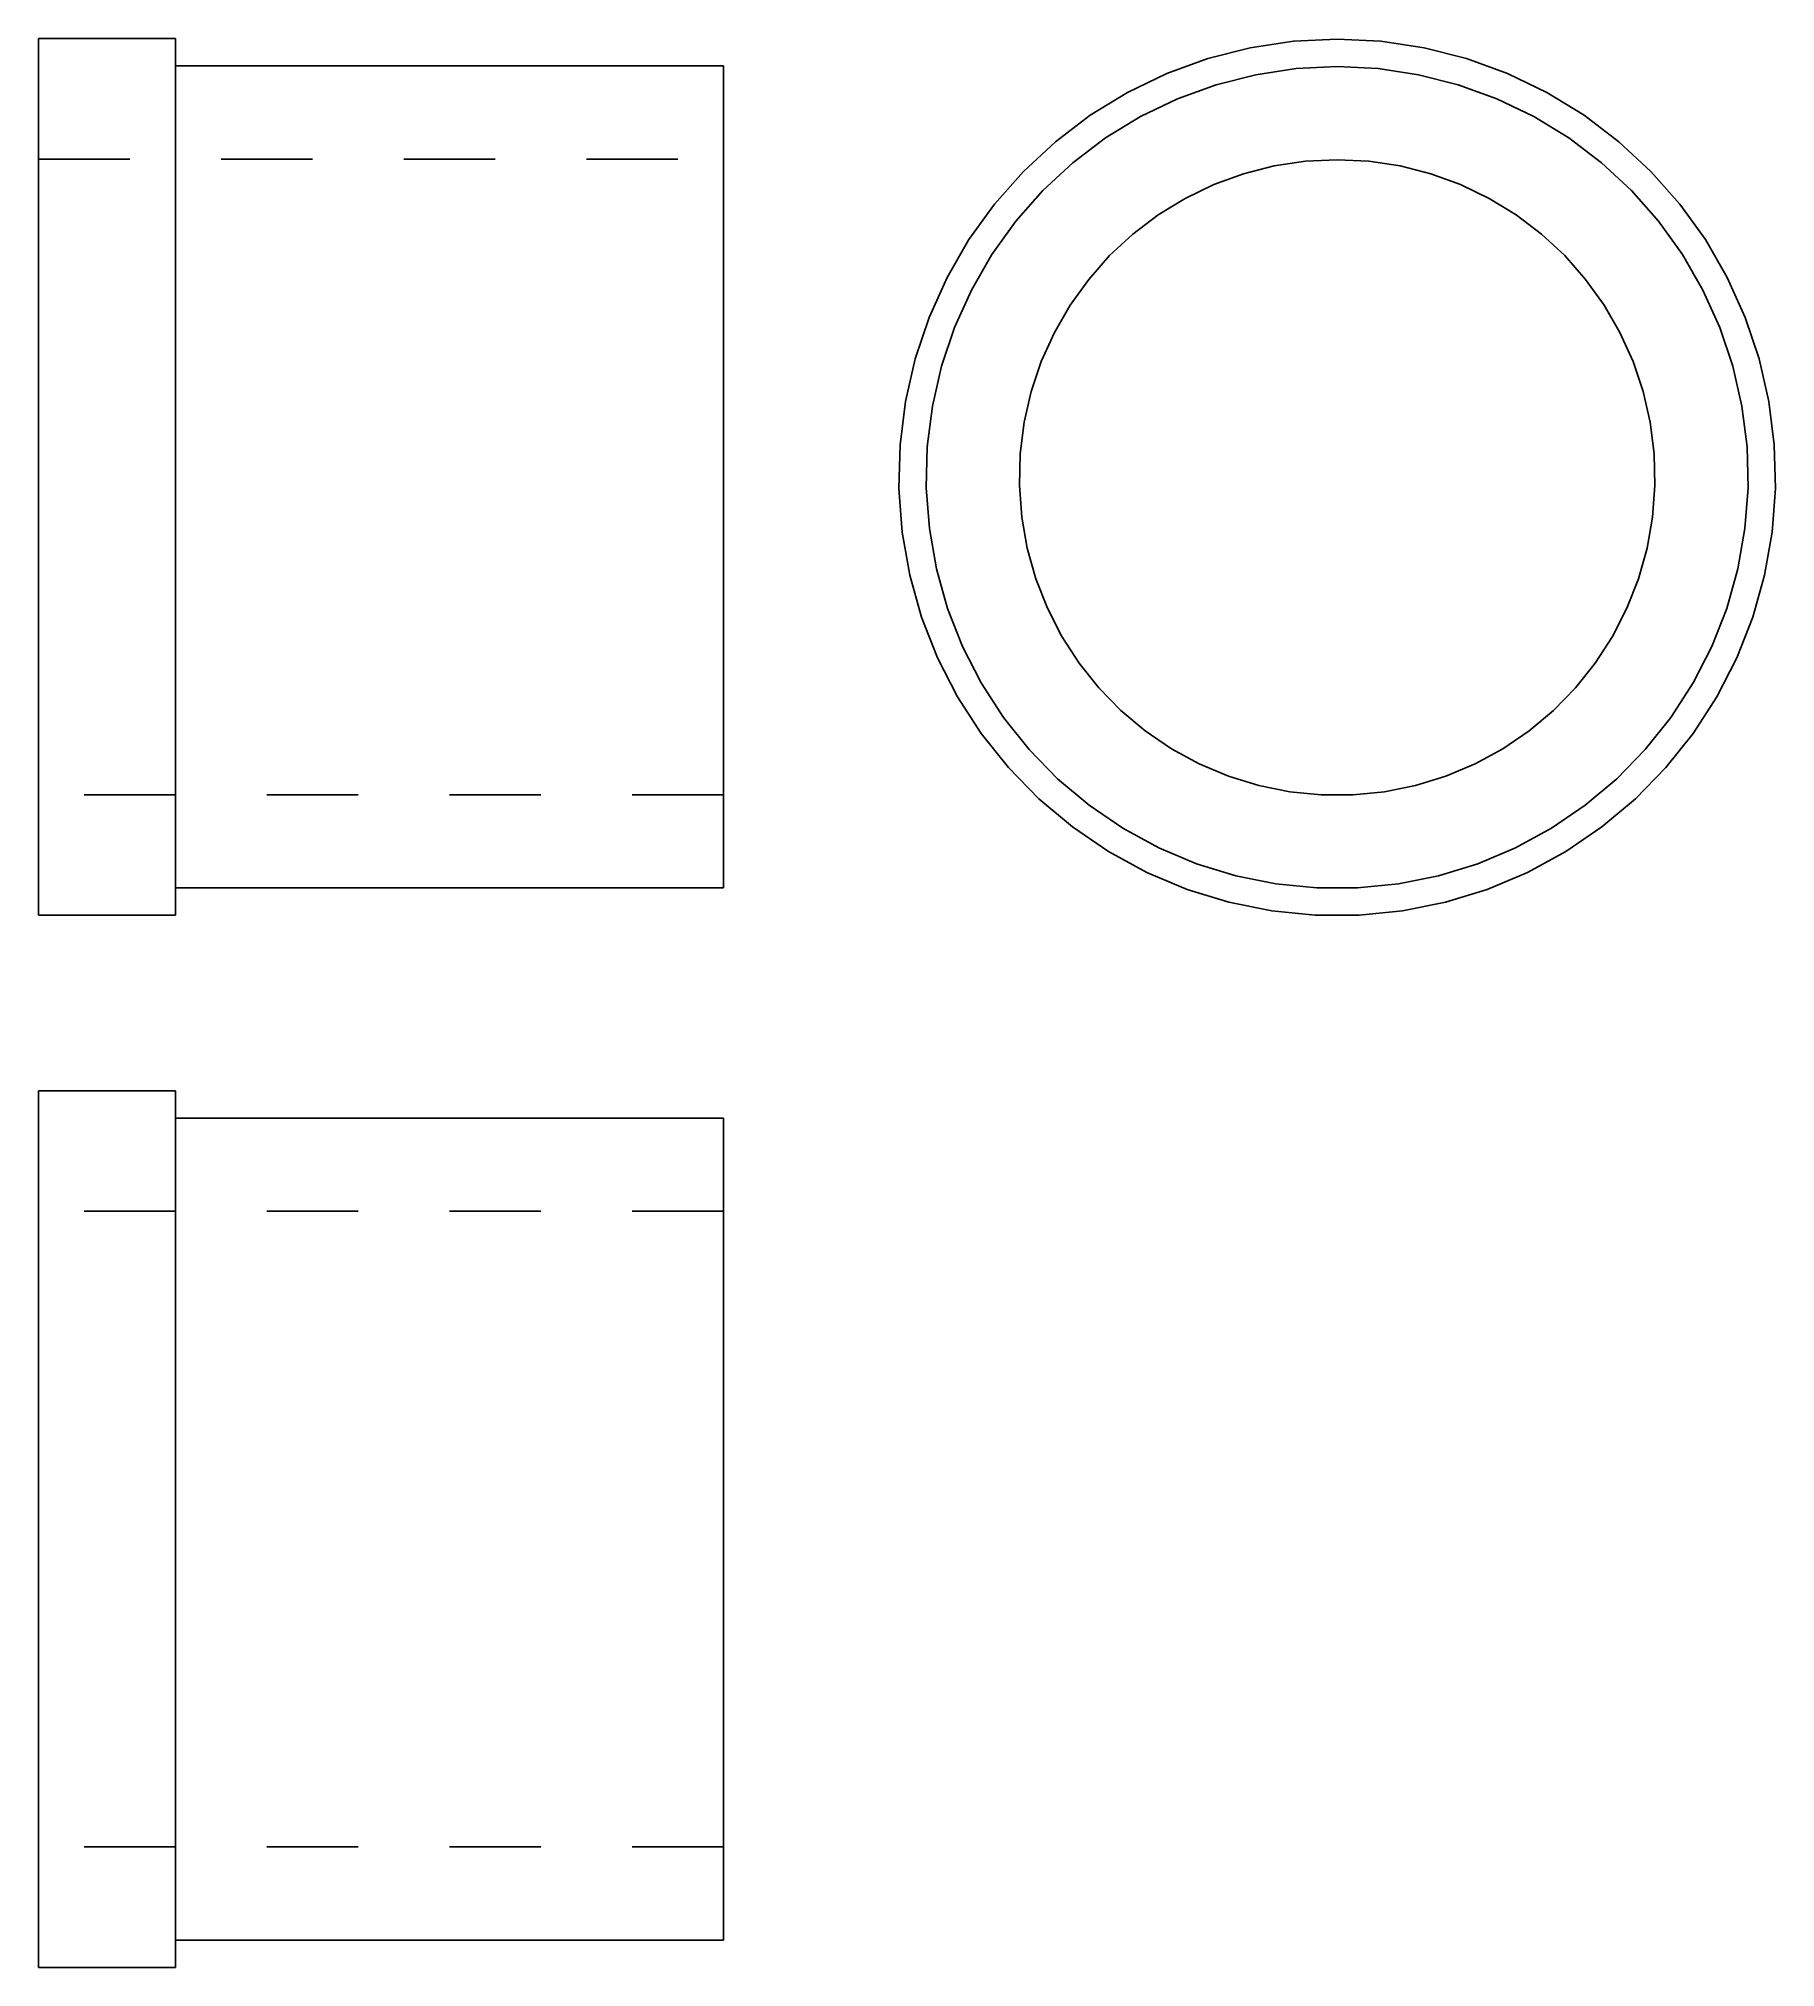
# Model space of a CAD drawing. Extents: x 0 to 1.9, y 0 to 2.11.
import ezdxf

# ---------------------------------------------------------------- set-up
doc = ezdxf.new("R2010")
doc.units = 0
doc.linetypes.add('HIDDEN', pattern=[0.048, 0.032016, -0.015984])
for name, color, linetype in [('FRONT', 7, 'CONTINUOUS'), ('FRONT_HID', 7, 'HIDDEN'), ('LEFT', 7, 'CONTINUOUS'), ('LEFT_HID', 7, 'HIDDEN'), ('TOP', 7, 'CONTINUOUS'), ('TOP_HID', 7, 'HIDDEN')]:
    doc.layers.add(name, color=color, linetype=linetype)

msp = doc.modelspace()

# ---------------------------------------------------------------- linework, layer by layer
at = {"layer": 'FRONT'}
for p, q in [((0, 1.152), (0, 2.112)), ((0, 2.112), (0.15, 2.112)), ((0.15, 1.152), (0.15, 2.112)), ((0.15, 2.082), (0.75, 2.082)), ((0.75, 1.182), (0.75, 2.082)), ((0.75, 1.182), (0.15, 1.182)), ((0.15, 1.152), (0, 1.152))]:
    msp.add_line(p, q, dxfattribs=at)
at = {"layer": 'FRONT_HID', "linetype": 'HIDDEN'}
for p, q in [((0, 2.082), (0, 2.053429)), ((0, 2.053429), (0, 2.082)), ((0.15, 2.082), (0.15, 1.182)), ((0.15, 1.182), (0.15, 2.082)), ((0, 2.053429), (0, 2.024857)), ((0, 2.024857), (0, 2.053429)), ((0, 2.04), (0, 2.014095)), ((0, 2.014095), (0, 2.04)), ((0.75, 2.04), (0.75, 2.014095)), ((0.75, 2.014095), (0.75, 2.04)), ((0, 2.024857), (0, 1.996286)), ((0, 1.996286), (0, 2.024857)), ((0, 2.014095), (0, 1.98819)), ((0, 1.98819), (0, 2.014095)), ((0.75, 2.014095), (0.75, 1.98819)), ((0.75, 1.98819), (0.75, 2.014095)), ((0, 1.996286), (0, 1.967714)), ((0, 1.967714), (0, 1.996286)), ((0, 1.98819), (0, 1.962286)), ((0, 1.962286), (0, 1.98819)), ((0.75, 1.98819), (0.75, 1.962286)), ((0.75, 1.962286), (0.75, 1.98819)), ((0, 1.98), (0, 1.284)), ((0, 1.284), (0, 1.98)), ((0, 1.98), (0.75, 1.98)), ((0, 1.967714), (0, 1.939143)), ((0, 1.939143), (0, 1.967714)), ((0.75, 1.98), (0.75, 1.284)), ((0.75, 1.284), (0.75, 1.98)), ((0, 1.962286), (0, 1.936381)), ((0, 1.936381), (0, 1.962286)), ((0.75, 1.962286), (0.75, 1.936381)), ((0.75, 1.936381), (0.75, 1.962286)), ((0, 1.939143), (0, 1.910571)), ((0, 1.910571), (0, 1.939143)), ((0, 1.936381), (0, 1.910476)), ((0, 1.910476), (0, 1.936381)), ((0.75, 1.936381), (0.75, 1.910476)), ((0.75, 1.910476), (0.75, 1.936381)), ((0, 1.910571), (0, 1.882)), ((0, 1.882), (0, 1.910571)), ((0, 1.910476), (0, 1.884571)), ((0, 1.884571), (0, 1.910476)), ((0.75, 1.910476), (0.75, 1.884571)), ((0.75, 1.884571), (0.75, 1.910476)), ((0, 1.884571), (0, 1.858667)), ((0, 1.858667), (0, 1.884571)), ((0, 1.882), (0, 1.853429)), ((0, 1.853429), (0, 1.882)), ((0.75, 1.884571), (0.75, 1.858667)), ((0.75, 1.858667), (0.75, 1.884571)), ((0, 1.858667), (0, 1.832762)), ((0, 1.832762), (0, 1.858667)), ((0.75, 1.858667), (0.75, 1.832762)), ((0.75, 1.832762), (0.75, 1.858667)), ((0, 1.853429), (0, 1.824857)), ((0, 1.824857), (0, 1.853429)), ((0, 1.832762), (0, 1.806857)), ((0, 1.806857), (0, 1.832762)), ((0, 1.824857), (0, 1.796286)), ((0, 1.796286), (0, 1.824857)), ((0.75, 1.832762), (0.75, 1.806857)), ((0.75, 1.806857), (0.75, 1.832762)), ((0, 1.806857), (0, 1.780952)), ((0, 1.780952), (0, 1.806857)), ((0, 1.796286), (0, 1.767714)), ((0, 1.767714), (0, 1.796286)), ((0.75, 1.806857), (0.75, 1.780952)), ((0.75, 1.780952), (0.75, 1.806857)), ((0, 1.780952), (0, 1.755048)), ((0, 1.755048), (0, 1.780952)), ((0.75, 1.780952), (0.75, 1.755048)), ((0.75, 1.755048), (0.75, 1.780952)), ((0, 1.767714), (0, 1.739143)), ((0, 1.739143), (0, 1.767714)), ((0, 1.755048), (0, 1.729143)), ((0, 1.729143), (0, 1.755048)), ((0.75, 1.755048), (0.75, 1.729143)), ((0.75, 1.729143), (0.75, 1.755048)), ((0, 1.739143), (0, 1.710571)), ((0, 1.710571), (0, 1.739143)), ((0, 1.729143), (0, 1.703238)), ((0, 1.703238), (0, 1.729143)), ((0.75, 1.729143), (0.75, 1.703238)), ((0.75, 1.703238), (0.75, 1.729143)), ((0, 1.710571), (0, 1.682)), ((0, 1.682), (0, 1.710571)), ((0, 1.703238), (0, 1.677333)), ((0, 1.677333), (0, 1.703238)), ((0.75, 1.703238), (0.75, 1.677333)), ((0.75, 1.677333), (0.75, 1.703238)), ((0, 1.682), (0, 1.653429)), ((0, 1.653429), (0, 1.682)), ((0, 1.677333), (0, 1.651429)), ((0, 1.651429), (0, 1.677333)), ((0.75, 1.677333), (0.75, 1.651429)), ((0.75, 1.651429), (0.75, 1.677333)), ((0, 1.653429), (0, 1.624857)), ((0, 1.624857), (0, 1.653429)), ((0, 1.651429), (0, 1.625524)), ((0, 1.625524), (0, 1.651429)), ((0.75, 1.651429), (0.75, 1.625524)), ((0.75, 1.625524), (0.75, 1.651429)), ((0, 1.625524), (0, 1.599619)), ((0, 1.599619), (0, 1.625524)), ((0, 1.624857), (0, 1.596286)), ((0, 1.596286), (0, 1.624857)), ((0.75, 1.625524), (0.75, 1.599619)), ((0.75, 1.599619), (0.75, 1.625524)), ((0, 1.599619), (0, 1.573714)), ((0, 1.573714), (0, 1.599619)), ((0, 1.596286), (0, 1.567714)), ((0, 1.567714), (0, 1.596286)), ((0.75, 1.599619), (0.75, 1.573714)), ((0.75, 1.573714), (0.75, 1.599619)), ((0, 1.573714), (0, 1.54781)), ((0, 1.54781), (0, 1.573714)), ((0, 1.567714), (0, 1.539143)), ((0, 1.539143), (0, 1.567714)), ((0.75, 1.573714), (0.75, 1.54781)), ((0.75, 1.54781), (0.75, 1.573714)), ((0, 1.54781), (0, 1.521905)), ((0, 1.521905), (0, 1.54781)), ((0.75, 1.54781), (0.75, 1.521905)), ((0.75, 1.521905), (0.75, 1.54781)), ((0, 1.539143), (0, 1.510571)), ((0, 1.510571), (0, 1.539143)), ((0, 1.521905), (0, 1.496)), ((0, 1.496), (0, 1.521905)), ((0.75, 1.521905), (0.75, 1.496)), ((0.75, 1.496), (0.75, 1.521905)), ((0, 1.510571), (0, 1.482)), ((0, 1.482), (0, 1.510571)), ((0, 1.496), (0, 1.470095)), ((0, 1.470095), (0, 1.496)), ((0, 1.482), (0, 1.453429)), ((0, 1.453429), (0, 1.482)), ((0.75, 1.496), (0.75, 1.470095)), ((0.75, 1.470095), (0.75, 1.496)), ((0, 1.470095), (0, 1.44419)), ((0, 1.44419), (0, 1.470095)), ((0.75, 1.470095), (0.75, 1.44419)), ((0.75, 1.44419), (0.75, 1.470095)), ((0, 1.453429), (0, 1.424857)), ((0, 1.424857), (0, 1.453429)), ((0, 1.44419), (0, 1.418286)), ((0, 1.418286), (0, 1.44419)), ((0.75, 1.44419), (0.75, 1.418286)), ((0.75, 1.418286), (0.75, 1.44419)), ((0, 1.424857), (0, 1.396286)), ((0, 1.396286), (0, 1.424857)), ((0, 1.418286), (0, 1.392381)), ((0, 1.392381), (0, 1.418286)), ((0.75, 1.418286), (0.75, 1.392381)), ((0.75, 1.392381), (0.75, 1.418286)), ((0, 1.396286), (0, 1.367714)), ((0, 1.367714), (0, 1.396286)), ((0, 1.392381), (0, 1.366476)), ((0, 1.366476), (0, 1.392381)), ((0.75, 1.392381), (0.75, 1.366476)), ((0.75, 1.366476), (0.75, 1.392381)), ((0, 1.367714), (0, 1.339143)), ((0, 1.339143), (0, 1.367714)), ((0, 1.366476), (0, 1.340571)), ((0, 1.340571), (0, 1.366476)), ((0.75, 1.366476), (0.75, 1.340571)), ((0.75, 1.340571), (0.75, 1.366476)), ((0, 1.340571), (0, 1.314667)), ((0, 1.314667), (0, 1.340571)), ((0, 1.339143), (0, 1.310571)), ((0, 1.310571), (0, 1.339143)), ((0.75, 1.340571), (0.75, 1.314667)), ((0.75, 1.314667), (0.75, 1.340571)), ((0, 1.314667), (0, 1.288762)), ((0, 1.288762), (0, 1.314667)), ((0, 1.310571), (0, 1.282)), ((0, 1.282), (0, 1.310571)), ((0.75, 1.314667), (0.75, 1.288762)), ((0.75, 1.288762), (0.75, 1.314667)), ((0, 1.288762), (0, 1.262857)), ((0, 1.262857), (0, 1.288762)), ((0.75, 1.288762), (0.75, 1.262857)), ((0.75, 1.262857), (0.75, 1.288762)), ((0.75, 1.284), (0, 1.284)), ((0, 1.282), (0, 1.253429)), ((0, 1.253429), (0, 1.282)), ((0, 1.262857), (0, 1.236952)), ((0, 1.236952), (0, 1.262857)), ((0, 1.253429), (0, 1.224857)), ((0, 1.224857), (0, 1.253429)), ((0.75, 1.262857), (0.75, 1.236952)), ((0.75, 1.236952), (0.75, 1.262857)), ((0, 1.224857), (0, 1.196286)), ((0, 1.196286), (0, 1.224857))]:
    msp.add_line(p, q, dxfattribs=at)
at = {"layer": 'LEFT'}
for p, q in [((1.280368, 2.090078), (1.326741, 2.101886)), ((1.326741, 2.101886), (1.374058, 2.109018)), ((1.374058, 2.109018), (1.421851, 2.111403)), ((1.421851, 2.111403), (1.469643, 2.109018)), ((1.469643, 2.109018), (1.516961, 2.101886)), ((1.516961, 2.101886), (1.563333, 2.090078)), ((1.192289, 2.05295), (1.235402, 2.073712)), ((1.235402, 2.073712), (1.280368, 2.090078)), ((1.563333, 2.090078), (1.6083, 2.073712)), ((1.6083, 2.073712), (1.651413, 2.05295)), ((1.151457, 2.027998), (1.192289, 2.05295)), ((1.651413, 2.05295), (1.692244, 2.027998)), ((1.113313, 1.999105), (1.151457, 2.027998)), ((1.692244, 2.027998), (1.730389, 1.999105)), ((1.078235, 1.966557), (1.113313, 1.999105)), ((1.730389, 1.999105), (1.765467, 1.966557)), ((1.046572, 1.930678), (1.078235, 1.966557)), ((1.319276, 1.963943), (1.352896, 1.972503)), ((1.352896, 1.972503), (1.387201, 1.977674)), ((1.387201, 1.977674), (1.421851, 1.979403)), ((1.421851, 1.979403), (1.4565, 1.977674)), ((1.4565, 1.977674), (1.490806, 1.972503)), ((1.490806, 1.972503), (1.524426, 1.963943)), ((1.765467, 1.966557), (1.79713, 1.930678)), ((1.255418, 1.937024), (1.286675, 1.952077)), ((1.286675, 1.952077), (1.319276, 1.963943)), ((1.524426, 1.963943), (1.557026, 1.952077)), ((1.557026, 1.952077), (1.588283, 1.937024)), ((1.018638, 1.891826), (1.046572, 1.930678)), ((1.225815, 1.918934), (1.255418, 1.937024)), ((1.588283, 1.937024), (1.617886, 1.918934)), ((1.79713, 1.930678), (1.825063, 1.891826)), ((1.198161, 1.897987), (1.225815, 1.918934)), ((1.617886, 1.918934), (1.645541, 1.897987)), ((0.994712, 1.850384), (1.018638, 1.891826)), ((1.172729, 1.87439), (1.198161, 1.897987)), ((1.645541, 1.897987), (1.670972, 1.87439)), ((1.825063, 1.891826), (1.848989, 1.850384)), ((1.149773, 1.848378), (1.172729, 1.87439)), ((1.670972, 1.87439), (1.693928, 1.848378)), ((0.975031, 1.806767), (0.994712, 1.850384)), ((1.129522, 1.820209), (1.149773, 1.848378)), ((1.693928, 1.848378), (1.71418, 1.820209)), ((1.848989, 1.850384), (1.86867, 1.806767)), ((1.112175, 1.790165), (1.129522, 1.820209)), ((1.71418, 1.820209), (1.731526, 1.790165)), ((0.959791, 1.761407), (0.975031, 1.806767)), ((1.86867, 1.806767), (1.88391, 1.761407)), ((1.097907, 1.758542), (1.112175, 1.790165)), ((1.731526, 1.790165), (1.745795, 1.758542)), ((0.949143, 1.714754), (0.959791, 1.761407)), ((1.086858, 1.725656), (1.097907, 1.758542)), ((1.745795, 1.758542), (1.756844, 1.725656)), ((1.88391, 1.761407), (1.894559, 1.714754)), ((0.943193, 1.667274), (0.949143, 1.714754)), ((1.079138, 1.691833), (1.086858, 1.725656)), ((1.756844, 1.725656), (1.764564, 1.691833)), ((1.894559, 1.714754), (1.900509, 1.667274)), ((1.074824, 1.657409), (1.079138, 1.691833)), ((1.764564, 1.691833), (1.768878, 1.657409)), ((0.942, 1.619437), (0.943193, 1.667274)), ((1.073959, 1.622727), (1.074824, 1.657409)), ((1.768878, 1.657409), (1.769743, 1.622727)), ((1.900509, 1.667274), (1.901702, 1.619437)), ((0.945576, 1.571718), (0.942, 1.619437)), ((1.076552, 1.588132), (1.073959, 1.622727)), ((1.769743, 1.622727), (1.76715, 1.588132)), ((1.901702, 1.619437), (1.898126, 1.571718)), ((1.082576, 1.553966), (1.076552, 1.588132)), ((1.76715, 1.588132), (1.761126, 1.553966)), ((0.953885, 1.524593), (0.945576, 1.571718)), ((1.898126, 1.571718), (1.889816, 1.524593)), ((1.091972, 1.52057), (1.082576, 1.553966)), ((1.761126, 1.553966), (1.75173, 1.52057)), ((0.966846, 1.47853), (0.953885, 1.524593)), ((1.889816, 1.524593), (1.876856, 1.47853)), ((1.104647, 1.488275), (1.091972, 1.52057)), ((1.75173, 1.52057), (1.739055, 1.488275)), ((0.984328, 1.433986), (0.966846, 1.47853)), ((1.120474, 1.457403), (1.104647, 1.488275)), ((1.739055, 1.488275), (1.723228, 1.457403)), ((1.876856, 1.47853), (1.859374, 1.433986)), ((1.139296, 1.428261), (1.120474, 1.457403)), ((1.723228, 1.457403), (1.704405, 1.428261)), ((1.006159, 1.391403), (0.984328, 1.433986)), ((1.160927, 1.401137), (1.139296, 1.428261)), ((1.704405, 1.428261), (1.682775, 1.401137)), ((1.859374, 1.433986), (1.837543, 1.391403)), ((1.185151, 1.376301), (1.160927, 1.401137)), ((1.682775, 1.401137), (1.658551, 1.376301)), ((1.032121, 1.351206), (1.006159, 1.391403)), ((1.211727, 1.354001), (1.185151, 1.376301)), ((1.658551, 1.376301), (1.631975, 1.354001)), ((1.837543, 1.391403), (1.811581, 1.351206)), ((1.240391, 1.334458), (1.211727, 1.354001)), ((1.631975, 1.354001), (1.60331, 1.334458)), ((1.061956, 1.313794), (1.032121, 1.351206)), ((1.270859, 1.317866), (1.240391, 1.334458)), ((1.60331, 1.334458), (1.572842, 1.317866)), ((1.811581, 1.351206), (1.781746, 1.313794)), ((1.095368, 1.279538), (1.061956, 1.313794)), ((1.302828, 1.30439), (1.270859, 1.317866)), ((1.572842, 1.317866), (1.540874, 1.30439)), ((1.781746, 1.313794), (1.748334, 1.279538)), ((1.335979, 1.294164), (1.302828, 1.30439)), ((1.369984, 1.28729), (1.335979, 1.294164)), ((1.507722, 1.294164), (1.473718, 1.28729)), ((1.540874, 1.30439), (1.507722, 1.294164)), ((1.132025, 1.24878), (1.095368, 1.279538)), ((1.404504, 1.283836), (1.369984, 1.28729)), ((1.439197, 1.283836), (1.404504, 1.283836)), ((1.473718, 1.28729), (1.439197, 1.283836)), ((1.748334, 1.279538), (1.711677, 1.24878)), ((1.171562, 1.221824), (1.132025, 1.24878)), ((1.711677, 1.24878), (1.67214, 1.221824)), ((1.213587, 1.198938), (1.171562, 1.221824)), ((1.67214, 1.221824), (1.630115, 1.198938)), ((1.257681, 1.180351), (1.213587, 1.198938)), ((1.630115, 1.198938), (1.58602, 1.180351)), ((1.303407, 1.166246), (1.257681, 1.180351)), ((1.350311, 1.156765), (1.303407, 1.166246)), ((1.540294, 1.166246), (1.493391, 1.156765)), ((1.58602, 1.180351), (1.540294, 1.166246)), ((1.397925, 1.152), (1.350311, 1.156765)), ((1.445777, 1.152), (1.397925, 1.152)), ((1.493391, 1.156765), (1.445777, 1.152))]:
    msp.add_line(p, q, dxfattribs=at)
at = {"layer": 'LEFT_HID', "linetype": 'HIDDEN'}
for p, q in [((1.289211, 2.061411), (1.332685, 2.072481)), ((1.332685, 2.072481), (1.289211, 2.061411)), ((1.332685, 2.072481), (1.377045, 2.079167)), ((1.377045, 2.079167), (1.332685, 2.072481)), ((1.377045, 2.079167), (1.421851, 2.081403)), ((1.421851, 2.081403), (1.377045, 2.079167)), ((1.421851, 2.081403), (1.466656, 2.079167)), ((1.466656, 2.079167), (1.421851, 2.081403)), ((1.466656, 2.079167), (1.511017, 2.072481)), ((1.511017, 2.072481), (1.466656, 2.079167)), ((1.511017, 2.072481), (1.554491, 2.061411)), ((1.554491, 2.061411), (1.511017, 2.072481)), ((1.247055, 2.046068), (1.289211, 2.061411)), ((1.289211, 2.061411), (1.247055, 2.046068)), ((1.554491, 2.061411), (1.596646, 2.046068)), ((1.596646, 2.046068), (1.554491, 2.061411)), ((1.206637, 2.026603), (1.247055, 2.046068)), ((1.247055, 2.046068), (1.206637, 2.026603)), ((1.596646, 2.046068), (1.637065, 2.026603)), ((1.637065, 2.026603), (1.596646, 2.046068)), ((1.168357, 2.003211), (1.206637, 2.026603)), ((1.206637, 2.026603), (1.168357, 2.003211)), ((1.637065, 2.026603), (1.675345, 2.003211)), ((1.675345, 2.003211), (1.637065, 2.026603)), ((1.132596, 1.976123), (1.168357, 2.003211)), ((1.168357, 2.003211), (1.132596, 1.976123)), ((1.675345, 2.003211), (1.711105, 1.976123)), ((1.711105, 1.976123), (1.675345, 2.003211)), ((1.099711, 1.94561), (1.132596, 1.976123)), ((1.132596, 1.976123), (1.099711, 1.94561)), ((1.711105, 1.976123), (1.743991, 1.94561)), ((1.743991, 1.94561), (1.711105, 1.976123)), ((1.070027, 1.911974), (1.099711, 1.94561)), ((1.099711, 1.94561), (1.070027, 1.911974)), ((1.743991, 1.94561), (1.773675, 1.911974)), ((1.773675, 1.911974), (1.743991, 1.94561)), ((1.043839, 1.875549), (1.070027, 1.911974)), ((1.070027, 1.911974), (1.043839, 1.875549)), ((1.773675, 1.911974), (1.799862, 1.875549)), ((1.799862, 1.875549), (1.773675, 1.911974)), ((1.021408, 1.836698), (1.043839, 1.875549)), ((1.043839, 1.875549), (1.021408, 1.836698)), ((1.799862, 1.875549), (1.822293, 1.836698)), ((1.822293, 1.836698), (1.799862, 1.875549)), ((1.002958, 1.795807), (1.021408, 1.836698)), ((1.021408, 1.836698), (1.002958, 1.795807)), ((1.822293, 1.836698), (1.840744, 1.795807)), ((1.840744, 1.795807), (1.822293, 1.836698)), ((0.98867, 1.753282), (1.002958, 1.795807)), ((1.002958, 1.795807), (0.98867, 1.753282)), ((1.840744, 1.795807), (1.855032, 1.753282)), ((1.855032, 1.753282), (1.840744, 1.795807)), ((0.978687, 1.709545), (0.98867, 1.753282)), ((0.98867, 1.753282), (0.978687, 1.709545)), ((1.855032, 1.753282), (1.865014, 1.709545)), ((1.865014, 1.709545), (1.855032, 1.753282)), ((0.973109, 1.665032), (0.978687, 1.709545)), ((0.978687, 1.709545), (0.973109, 1.665032)), ((1.865014, 1.709545), (1.870593, 1.665032)), ((1.870593, 1.665032), (1.865014, 1.709545)), ((0.971991, 1.620185), (0.973109, 1.665032)), ((0.973109, 1.665032), (0.971991, 1.620185)), ((1.870593, 1.665032), (1.871711, 1.620185)), ((1.871711, 1.620185), (1.870593, 1.665032)), ((0.975343, 1.575449), (0.971991, 1.620185)), ((0.971991, 1.620185), (0.975343, 1.575449)), ((1.871711, 1.620185), (1.868358, 1.575449)), ((1.868358, 1.575449), (1.871711, 1.620185)), ((0.983133, 1.531269), (0.975343, 1.575449)), ((0.975343, 1.575449), (0.983133, 1.531269)), ((1.868358, 1.575449), (1.860568, 1.531269)), ((1.860568, 1.531269), (1.868358, 1.575449)), ((0.995284, 1.488084), (0.983133, 1.531269)), ((0.983133, 1.531269), (0.995284, 1.488084)), ((1.860568, 1.531269), (1.848418, 1.488084)), ((1.848418, 1.488084), (1.860568, 1.531269)), ((1.011673, 1.446324), (0.995284, 1.488084)), ((0.995284, 1.488084), (1.011673, 1.446324)), ((1.848418, 1.488084), (1.832028, 1.446324)), ((1.832028, 1.446324), (1.848418, 1.488084)), ((1.032139, 1.406403), (1.011673, 1.446324)), ((1.011673, 1.446324), (1.032139, 1.406403)), ((1.832028, 1.446324), (1.811562, 1.406403)), ((1.811562, 1.406403), (1.832028, 1.446324)), ((1.056479, 1.368719), (1.032139, 1.406403)), ((1.032139, 1.406403), (1.056479, 1.368719)), ((1.811562, 1.406403), (1.787223, 1.368719)), ((1.787223, 1.368719), (1.811562, 1.406403)), ((1.084449, 1.333645), (1.056479, 1.368719)), ((1.056479, 1.368719), (1.084449, 1.333645)), ((1.787223, 1.368719), (1.759252, 1.333645)), ((1.759252, 1.333645), (1.787223, 1.368719)), ((1.115773, 1.30153), (1.084449, 1.333645)), ((1.084449, 1.333645), (1.115773, 1.30153)), ((1.759252, 1.333645), (1.727929, 1.30153)), ((1.727929, 1.30153), (1.759252, 1.333645)), ((1.150139, 1.272694), (1.115773, 1.30153)), ((1.115773, 1.30153), (1.150139, 1.272694)), ((1.727929, 1.30153), (1.693563, 1.272694)), ((1.693563, 1.272694), (1.727929, 1.30153)), ((1.187205, 1.247422), (1.150139, 1.272694)), ((1.150139, 1.272694), (1.187205, 1.247422)), ((1.693563, 1.272694), (1.656497, 1.247422)), ((1.656497, 1.247422), (1.693563, 1.272694)), ((1.226603, 1.225967), (1.187205, 1.247422)), ((1.187205, 1.247422), (1.226603, 1.225967)), ((1.656497, 1.247422), (1.617098, 1.225967)), ((1.617098, 1.225967), (1.656497, 1.247422)), ((1.267942, 1.208542), (1.226603, 1.225967)), ((1.226603, 1.225967), (1.267942, 1.208542)), ((1.617098, 1.225967), (1.57576, 1.208542)), ((1.57576, 1.208542), (1.617098, 1.225967)), ((1.31081, 1.195319), (1.267942, 1.208542)), ((1.267942, 1.208542), (1.31081, 1.195319)), ((1.57576, 1.208542), (1.532892, 1.195319)), ((1.532892, 1.195319), (1.57576, 1.208542)), ((1.354782, 1.186429), (1.31081, 1.195319)), ((1.31081, 1.195319), (1.354782, 1.186429)), ((1.39942, 1.181963), (1.354782, 1.186429)), ((1.354782, 1.186429), (1.39942, 1.181963)), ((1.48892, 1.186429), (1.444281, 1.181963)), ((1.444281, 1.181963), (1.48892, 1.186429)), ((1.532892, 1.195319), (1.48892, 1.186429)), ((1.48892, 1.186429), (1.532892, 1.195319)), ((1.444281, 1.181963), (1.39942, 1.181963)), ((1.39942, 1.181963), (1.444281, 1.181963))]:
    msp.add_line(p, q, dxfattribs=at)
at = {"layer": 'TOP'}
for p, q in [((0, 0.96), (0, 0.48)), ((0.15, 0.96), (0, 0.96)), ((0.15, 0.96), (0.15, 0.48)), ((0.75, 0.93), (0.15, 0.93)), ((0.75, 0.93), (0.75, 0.48)), ((0, 0.48), (0, 0)), ((0.15, 0.48), (0.15, 0)), ((0.75, 0.48), (0.75, 0.03)), ((0.75, 0.03), (0.15, 0.03)), ((0.15, 0), (0, 0))]:
    msp.add_line(p, q, dxfattribs=at)
at = {"layer": 'TOP_HID', "linetype": 'HIDDEN'}
for p, q in [((0, 0), (0, 0.96)), ((0.15, 0), (0.15, 0.96)), ((0.15, 0.48), (0.15, 0.93)), ((0.15, 0.93), (0.15, 0.03)), ((0.75, 0.03), (0.75, 0.93)), ((0, 0.883899), (0, 0.911754)), ((0, 0.911754), (0, 0.897826)), ((0, 0.897826), (0, 0.869971)), ((0, 0.856044), (0, 0.883899)), ((0, 0.846201), (0, 0.871457)), ((0, 0.871457), (0, 0.858829)), ((0, 0.869971), (0, 0.842116)), ((0.75, 0.846201), (0.75, 0.871457)), ((0.75, 0.871457), (0.75, 0.858829)), ((0, 0.858829), (0, 0.833574)), ((0, 0.828189), (0, 0.856044)), ((0, 0.820946), (0, 0.846201)), ((0.75, 0.858829), (0.75, 0.833574)), ((0.75, 0.820946), (0.75, 0.846201)), ((0, 0.842116), (0, 0.814261)), ((0, 0.833574), (0, 0.808319)), ((0, 0.800333), (0, 0.828189)), ((0, 0.132), (0, 0.828)), ((0, 0.828), (0, 0.48)), ((0.75, 0.828), (0, 0.828)), ((0.75, 0.833574), (0.75, 0.808319)), ((0.75, 0.132), (0.75, 0.828)), ((0.75, 0.828), (0.75, 0.48)), ((0, 0.795691), (0, 0.820946)), ((0, 0.814261), (0, 0.786406)), ((0, 0.808319), (0, 0.783063)), ((0.75, 0.795691), (0.75, 0.820946)), ((0.75, 0.808319), (0.75, 0.783063)), ((0, 0.772478), (0, 0.800333)), ((0, 0.770436), (0, 0.795691)), ((0, 0.786406), (0, 0.758551)), ((0, 0.783063), (0, 0.757808)), ((0.75, 0.770436), (0.75, 0.795691)), ((0.75, 0.783063), (0.75, 0.757808)), ((0, 0.744623), (0, 0.772478)), ((0, 0.74518), (0, 0.770436)), ((0.75, 0.74518), (0.75, 0.770436)), ((0, 0.758551), (0, 0.730696)), ((0, 0.757808), (0, 0.732553)), ((0, 0.719925), (0, 0.74518)), ((0, 0.716768), (0, 0.744623)), ((0.75, 0.757808), (0.75, 0.732553)), ((0.75, 0.719925), (0.75, 0.74518)), ((0, 0.732553), (0, 0.707297)), ((0, 0.730696), (0, 0.702841)), ((0, 0.69467), (0, 0.719925)), ((0.75, 0.732553), (0.75, 0.707297)), ((0.75, 0.69467), (0.75, 0.719925)), ((0, 0.688913), (0, 0.716768)), ((0, 0.707297), (0, 0.682042)), ((0, 0.702841), (0, 0.674986)), ((0.75, 0.707297), (0.75, 0.682042)), ((0, 0.669415), (0, 0.69467)), ((0, 0.661058), (0, 0.688913)), ((0, 0.682042), (0, 0.656787)), ((0.75, 0.669415), (0.75, 0.69467)), ((0.75, 0.682042), (0.75, 0.656787)), ((0, 0.674986), (0, 0.64713)), ((0, 0.644159), (0, 0.669415)), ((0, 0.633203), (0, 0.661058)), ((0, 0.656787), (0, 0.631532)), ((0.75, 0.644159), (0.75, 0.669415)), ((0.75, 0.656787), (0.75, 0.631532)), ((0, 0.64713), (0, 0.619275)), ((0, 0.618904), (0, 0.644159)), ((0.75, 0.618904), (0.75, 0.644159)), ((0, 0.605348), (0, 0.633203)), ((0, 0.631532), (0, 0.606276)), ((0, 0.619275), (0, 0.59142)), ((0, 0.593649), (0, 0.618904)), ((0.75, 0.631532), (0.75, 0.606276)), ((0.75, 0.593649), (0.75, 0.618904)), ((0, 0.606276), (0, 0.581021)), ((0, 0.577493), (0, 0.605348)), ((0, 0.568393), (0, 0.593649)), ((0, 0.59142), (0, 0.563565)), ((0.75, 0.606276), (0.75, 0.581021)), ((0.75, 0.568393), (0.75, 0.593649)), ((0, 0.581021), (0, 0.555766)), ((0, 0.549638), (0, 0.577493)), ((0.75, 0.581021), (0.75, 0.555766)), ((0, 0.543138), (0, 0.568393)), ((0, 0.563565), (0, 0.53571)), ((0, 0.555766), (0, 0.530511)), ((0, 0.521783), (0, 0.549638)), ((0.75, 0.543138), (0.75, 0.568393)), ((0.75, 0.555766), (0.75, 0.530511)), ((0, 0.517883), (0, 0.543138)), ((0, 0.53571), (0, 0.507855)), ((0, 0.530511), (0, 0.505255)), ((0.75, 0.517883), (0.75, 0.543138)), ((0.75, 0.530511), (0.75, 0.505255)), ((0, 0.493928), (0, 0.521783)), ((0, 0.492628), (0, 0.517883)), ((0, 0.507855), (0, 0.48)), ((0.75, 0.492628), (0.75, 0.517883)), ((0, 0.505255), (0, 0.48)), ((0, 0.466072), (0, 0.493928)), ((0, 0.467372), (0, 0.492628)), ((0.75, 0.505255), (0.75, 0.48)), ((0.75, 0.467372), (0.75, 0.492628)), ((0, 0.48), (0, 0.132)), ((0, 0.48), (0, 0.454745)), ((0, 0.48), (0, 0.452145)), ((0, 0.442117), (0, 0.467372)), ((0, 0.438217), (0, 0.466072)), ((0.15, 0.03), (0.15, 0.48)), ((0.75, 0.48), (0.75, 0.132)), ((0.75, 0.48), (0.75, 0.454745)), ((0.75, 0.442117), (0.75, 0.467372)), ((0, 0.454745), (0, 0.429489)), ((0, 0.452145), (0, 0.42429)), ((0.75, 0.454745), (0.75, 0.429489)), ((0, 0.416862), (0, 0.442117)), ((0, 0.410362), (0, 0.438217)), ((0, 0.429489), (0, 0.404234)), ((0, 0.42429), (0, 0.396435)), ((0.75, 0.416862), (0.75, 0.442117)), ((0.75, 0.429489), (0.75, 0.404234)), ((0, 0.391607), (0, 0.416862)), ((0, 0.382507), (0, 0.410362)), ((0, 0.404234), (0, 0.378979)), ((0.75, 0.391607), (0.75, 0.416862)), ((0.75, 0.404234), (0.75, 0.378979)), ((0, 0.396435), (0, 0.36858)), ((0, 0.366351), (0, 0.391607)), ((0, 0.354652), (0, 0.382507)), ((0.75, 0.366351), (0.75, 0.391607)), ((0, 0.378979), (0, 0.353724)), ((0, 0.36858), (0, 0.340725)), ((0, 0.341096), (0, 0.366351)), ((0.75, 0.378979), (0.75, 0.353724)), ((0.75, 0.341096), (0.75, 0.366351)), ((0, 0.326797), (0, 0.354652)), ((0, 0.353724), (0, 0.328468)), ((0, 0.315841), (0, 0.341096)), ((0, 0.340725), (0, 0.31287)), ((0.75, 0.353724), (0.75, 0.328468)), ((0.75, 0.315841), (0.75, 0.341096)), ((0, 0.328468), (0, 0.303213)), ((0, 0.298942), (0, 0.326797)), ((0.75, 0.328468), (0.75, 0.303213)), ((0, 0.290585), (0, 0.315841)), ((0, 0.31287), (0, 0.285014)), ((0, 0.303213), (0, 0.277958)), ((0, 0.271087), (0, 0.298942)), ((0.75, 0.290585), (0.75, 0.315841)), ((0.75, 0.303213), (0.75, 0.277958)), ((0, 0.26533), (0, 0.290585)), ((0, 0.285014), (0, 0.257159)), ((0, 0.277958), (0, 0.252703)), ((0.75, 0.26533), (0.75, 0.290585)), ((0.75, 0.277958), (0.75, 0.252703)), ((0, 0.243232), (0, 0.271087)), ((0, 0.240075), (0, 0.26533)), ((0, 0.257159), (0, 0.229304)), ((0.75, 0.240075), (0.75, 0.26533)), ((0, 0.252703), (0, 0.227447)), ((0, 0.215377), (0, 0.243232)), ((0, 0.21482), (0, 0.240075)), ((0.75, 0.252703), (0.75, 0.227447)), ((0.75, 0.21482), (0.75, 0.240075)), ((0, 0.229304), (0, 0.201449)), ((0, 0.227447), (0, 0.202192)), ((0, 0.187522), (0, 0.215377)), ((0, 0.189564), (0, 0.21482)), ((0.75, 0.227447), (0.75, 0.202192)), ((0.75, 0.189564), (0.75, 0.21482)), ((0, 0.202192), (0, 0.176937)), ((0, 0.201449), (0, 0.173594)), ((0.75, 0.202192), (0.75, 0.176937)), ((0, 0.164309), (0, 0.189564)), ((0, 0.159667), (0, 0.187522)), ((0, 0.176937), (0, 0.151681)), ((0, 0.173594), (0, 0.145739)), ((0.75, 0.164309), (0.75, 0.189564)), ((0.75, 0.176937), (0.75, 0.151681)), ((0, 0.139054), (0, 0.164309)), ((0, 0.131811), (0, 0.159667)), ((0, 0.151681), (0, 0.126426)), ((0.75, 0.139054), (0.75, 0.164309)), ((0.75, 0.151681), (0.75, 0.126426)), ((0, 0.145739), (0, 0.117884)), ((0, 0.113799), (0, 0.139054)), ((0.75, 0.132), (0, 0.132)), ((0, 0.103956), (0, 0.131811)), ((0.75, 0.113799), (0.75, 0.139054)), ((0, 0.126426), (0, 0.101171)), ((0, 0.117884), (0, 0.090029)), ((0, 0.088543), (0, 0.113799)), ((0.75, 0.126426), (0.75, 0.101171)), ((0.75, 0.088543), (0.75, 0.113799)), ((0, 0.076101), (0, 0.103956)), ((0, 0.101171), (0, 0.088543)), ((0, 0.090029), (0, 0.062174)), ((0.75, 0.101171), (0.75, 0.088543)), ((0, 0.048246), (0, 0.076101)), ((0, 0.062174), (0, 0.048246))]:
    msp.add_line(p, q, dxfattribs=at)

doc.saveas('drawing.dxf')
